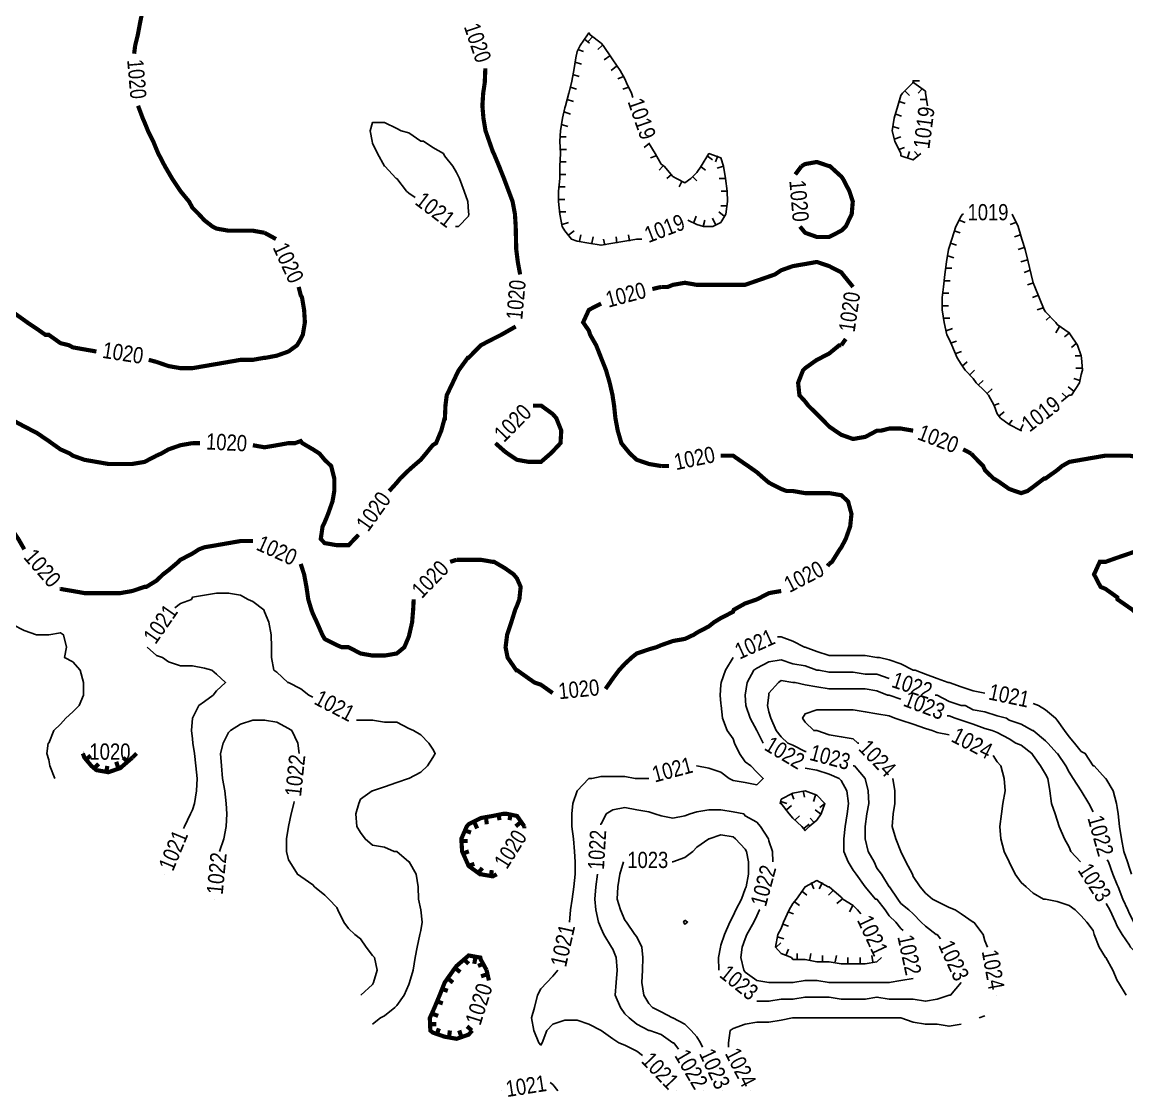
# Model space of a CAD drawing. Extents: x 628896 to 629881, y 4519192 to 4520125.
# Drawn here: x 629279.9 to 629545.2, y 4519191.6 to 4519449.6 of the extents above; entities that cross this region are included whole.
import ezdxf
from ezdxf.enums import TextEntityAlignment as Align

# ---------------------------------------------------------------- set-up
doc = ezdxf.new("R2010")
doc.units = 0

msp = doc.modelspace()

# ---------------------------------------------------------------- linework, layer by layer
at = {"layer": 'GSLAYER', "linetype": 'CONTINUOUS', "const_width": 1, "flags": 128}
for points in [[(629307.0625, 4519444), (629307.6875, 4519446.5), (629308.25, 4519449.5), (629308.875, 4519452.5), (629309.3125, 4519454.5), (629309.5625, 4519455.5), (629310.5, 4519458), (629312.125, 4519461), (629312.1875, 4519461), (629315.0625, 4519462.5), (629317.9375, 4519462), (629320.8125, 4519461.5), (629321.25, 4519461), (629323.6875, 4519460.5), (629326.625, 4519459), (629328.875, 4519458), (629329.5, 4519458), (629332.375, 4519457), (629335.3125, 4519456.5), (629338.125, 4519456.5), (629341.0625, 4519456.5)], [(629306.8125, 4519442), (629307.0625, 4519444)], [(629391.125, 4519438), (629391, 4519435), (629390.625, 4519432.5), (629390.4375, 4519429.5), (629390.6875, 4519426.5), (629391.1875, 4519423.5), (629392.0625, 4519421), (629392.9375, 4519418.5), (629393.1875, 4519418), (629394.4375, 4519415), (629395.625, 4519412), (629395.8125, 4519411.5), (629396.75, 4519409), (629397.6875, 4519406.5), (629398.25, 4519403.5), (629398.4375, 4519400.5), (629398.5, 4519397.5), (629398.5625, 4519395), (629398.75, 4519393.5), (629398.9375, 4519392), (629399.5, 4519389)], [(629391.125, 4519438.5), (629391.125, 4519438)], [(629338.125, 4519399), (629335.3125, 4519399.5), (629332.375, 4519399.5), (629329.5, 4519399.5), (629326.625, 4519400), (629325.625, 4519400.5), (629323.6875, 4519402), (629322.3125, 4519403.5), (629320.8125, 4519405), (629320, 4519406.5), (629317.9375, 4519409), (629317.9375, 4519409), (629315.9375, 4519412), (629315.0625, 4519413.5), (629314.1875, 4519415), (629312.625, 4519418), (629312.1875, 4519419), (629311.375, 4519421), (629310.125, 4519423.5), (629309.3125, 4519425.5), (629308.875, 4519426.5), (629307.75, 4519429.5)], [(629307.75, 4519429.5), (629307.75, 4519429.5)], [(629465.5625, 4519413), (629467.0625, 4519415)], [(629467.0625, 4519415), (629467.9375, 4519415.5), (629470.75, 4519416), (629473.6875, 4519415), (629473.875, 4519415), (629476.625, 4519412.5), (629477, 4519412), (629478.5625, 4519409), (629479.375, 4519406.5), (629479.125, 4519403.5), (629477.6875, 4519400.5), (629476.625, 4519399.5), (629473.6875, 4519398), (629470.75, 4519398), (629467.9375, 4519399), (629466.6875, 4519400.5)], [(629340.875, 4519397.5), (629338.125, 4519399)], [(629466.6875, 4519400.5), (629466.6875, 4519400.5)], [(629433.375, 4519386), (629434.9375, 4519386), (629436.1875, 4519386.5), (629439.0625, 4519387), (629441.9375, 4519386.5), (629444.8125, 4519386.5), (629447.6875, 4519386.5), (629450.625, 4519386.5), (629453.5, 4519386.5), (629456.375, 4519387.5), (629459.25, 4519388.5), (629460.6875, 4519389), (629462.1875, 4519390), (629465, 4519391), (629467.9375, 4519391.5), (629470.75, 4519392), (629473.6875, 4519391), (629476.625, 4519389.5), (629477, 4519389), (629479.4375, 4519386)], [(629399.5, 4519389), (629399.5, 4519389)], [(629312.1875, 4519368), (629315.0625, 4519367), (629317.9375, 4519366.5), (629320.8125, 4519366.5), (629323.6875, 4519367), (629326.625, 4519367.5), (629329.5, 4519368), (629332.375, 4519368.5), (629335.3125, 4519368.5), (629338.125, 4519369), (629338.4375, 4519369), (629341.0625, 4519369.5), (629343.875, 4519370.5), (629345.9375, 4519372), (629346.8125, 4519373.5), (629347.3125, 4519374.5), (629347.8125, 4519377.5), (629347.625, 4519380.5), (629347.125, 4519383.5), (629346.8125, 4519384), (629346.3125, 4519386)], [(629346.3125, 4519386), (629346.3125, 4519386)], [(629431.25, 4519385.5), (629433.375, 4519386)], [(629479.4375, 4519386), (629479.4375, 4519386)], [(629257.375, 4519372), (629260.25, 4519373), (629262.1875, 4519374.5), (629263.1875, 4519376.5), (629263.6875, 4519377.5), (629264.75, 4519380.5), (629266.0625, 4519382), (629268.9375, 4519383), (629271.875, 4519382.5), (629274.6875, 4519381.5), (629277.0625, 4519380.5), (629277.625, 4519380), (629280.4375, 4519378), (629281.125, 4519377.5), (629283.375, 4519376), (629285.5, 4519374.5), (629286.3125, 4519374.5), (629289.125, 4519372.5), (629291.1875, 4519372), (629292.0625, 4519371.5), (629294.875, 4519371), (629297.75, 4519370.5)], [(629433.375, 4519343), (629430.4375, 4519343.5), (629427.5, 4519344.5), (629425.875, 4519346), (629424.625, 4519347.5), (629423.8125, 4519348.5), (629422.9375, 4519351.5), (629422.375, 4519354.5), (629422.0625, 4519357.5), (629421.75, 4519359.5), (629421.6875, 4519360), (629421, 4519363), (629420.125, 4519366), (629418.9375, 4519369), (629417.75, 4519372), (629416.3125, 4519374.5), (629416, 4519375.5), (629414.625, 4519377.5), (629416, 4519380.5), (629418.9375, 4519382)], [(629418.9375, 4519382), (629418.9375, 4519382)], [(629398.4375, 4519376.5), (629395.8125, 4519375)], [(629395.8125, 4519375), (629394.9375, 4519374.5), (629392.9375, 4519373.5), (629390.0625, 4519372), (629390.0625, 4519372), (629387.125, 4519369), (629386.9375, 4519369), (629384.75, 4519366), (629384.25, 4519365), (629383.3125, 4519363), (629381.875, 4519360), (629381.5625, 4519357.5), (629381.4375, 4519354.5), (629381.375, 4519354.5), (629380.5625, 4519351.5), (629379.3125, 4519348.5), (629378.5, 4519348), (629376.875, 4519346), (629375.625, 4519344.5), (629373.875, 4519343), (629372.75, 4519342), (629370.6875, 4519340), (629369.875, 4519339), (629368.0625, 4519337)], [(629477.6875, 4519373.5), (629476.625, 4519372)], [(629297.75, 4519370.5), (629297.75, 4519370.5)], [(629476.625, 4519372), (629476.125, 4519372), (629473.6875, 4519370), (629471.75, 4519369), (629470.75, 4519368.5), (629467.9375, 4519366.5), (629467.4375, 4519366), (629466.25, 4519363), (629466.5625, 4519360), (629467.9375, 4519358.5), (629468.6875, 4519357.5), (629470.75, 4519355.5), (629471.75, 4519354.5), (629473.6875, 4519352.5), (629475.125, 4519351.5), (629476.625, 4519350.5), (629479.4375, 4519349.5), (629482.375, 4519350), (629485.1875, 4519351.5), (629486.1875, 4519351.5), (629488.125, 4519352), (629490.9375, 4519352), (629493.875, 4519351.5)], [(629310.3125, 4519368.5), (629312.1875, 4519368)], [(629404.5, 4519357.5), (629404.5625, 4519357.5), (629407.3125, 4519355.5), (629408.1875, 4519354.5), (629409.375, 4519351.5), (629409.1875, 4519348.5), (629407.3125, 4519346.5), (629406.8125, 4519346), (629404.5, 4519344), (629401.5625, 4519344), (629398.75, 4519344.5), (629396.5, 4519346)], [(629402.5625, 4519357.5), (629404.5, 4519357.5)], [(629320.8125, 4519348.5), (629317.9375, 4519348), (629315.0625, 4519347), (629313.3125, 4519346), (629312.1875, 4519345.5), (629309.3125, 4519344), (629306.375, 4519343.5), (629303.5, 4519343.5), (629300.625, 4519343.5), (629297.75, 4519344), (629294.875, 4519344.5), (629292.0625, 4519345.5), (629291.375, 4519346), (629289.125, 4519347), (629287, 4519348.5), (629286.3125, 4519349), (629283.375, 4519351), (629282.375, 4519351.5), (629280.4375, 4519352.5), (629277.625, 4519354), (629274.6875, 4519354)], [(629493.875, 4519351.5), (629493.875, 4519351.5)], [(629260.25, 4519349), (629259.875, 4519348.5), (629257.375, 4519346.5), (629256.625, 4519346), (629254.5, 4519343), (629254.5, 4519343), (629252.5625, 4519340), (629253.875, 4519337), (629254.5, 4519337), (629257.375, 4519334.5), (629257.625, 4519334.5), (629260.25, 4519331.5), (629260.75, 4519331.5), (629263.1875, 4519330.5), (629266.0625, 4519330), (629268.9375, 4519330), (629271.875, 4519330), (629274.6875, 4519329), (629275.625, 4519328.5), (629277.625, 4519327.5), (629279, 4519325.5), (629280.4375, 4519323)], [(629322.625, 4519348.5), (629320.8125, 4519348.5)], [(629359.75, 4519325.5), (629358.3125, 4519324), (629355.5, 4519324), (629352.5625, 4519324.5), (629351.625, 4519325.5), (629352.0625, 4519328.5), (629352.5625, 4519329.5), (629353.375, 4519331.5), (629354.4375, 4519334.5), (629354.875, 4519337), (629354.875, 4519340), (629354.125, 4519343), (629352.5625, 4519344.5), (629351.3125, 4519346), (629349.75, 4519347), (629347.1875, 4519348.5), (629346.8125, 4519349), (629345.4375, 4519348.5), (629343.875, 4519348.5), (629341.0625, 4519348), (629338.125, 4519347.5), (629335.3125, 4519348)], [(629395.8125, 4519346.5), (629393.5625, 4519348.5)], [(629393.5625, 4519348.5), (629393.5625, 4519348.5)], [(629335.3125, 4519348), (629335.3125, 4519348)], [(629396.5, 4519346), (629395.8125, 4519346.5)], [(629505.875, 4519347), (629507.8125, 4519346)], [(629507.8125, 4519346), (629508.25, 4519345.5), (629510.6875, 4519343), (629511.125, 4519342), (629513.1875, 4519340), (629514.0625, 4519339.5), (629516.9375, 4519337.5), (629518.3125, 4519337), (629519.8125, 4519336.5), (629521.3125, 4519337), (629522.6875, 4519338), (629525.3125, 4519340), (629525.625, 4519340), (629528.4375, 4519342), (629529.625, 4519343), (629531.375, 4519344), (629534.25, 4519344.5), (629537.125, 4519345), (629540.0625, 4519345.5), (629542.875, 4519345.5), (629545.8125, 4519345.5), (629548.625, 4519345), (629551.5625, 4519344.5)], [(629473.6875, 4519319.5), (629474.375, 4519320), (629476.25, 4519323), (629476.625, 4519323.5), (629477.6875, 4519325.5), (629478.75, 4519328.5), (629479.0625, 4519331.5), (629478.25, 4519334.5), (629476.625, 4519336), (629473.6875, 4519336.5), (629470.75, 4519336.5), (629467.9375, 4519336.5), (629465, 4519337), (629463.5, 4519337), (629462.1875, 4519337.5), (629459.25, 4519339), (629458.0625, 4519340), (629456.375, 4519341.5), (629454.25, 4519343), (629453.5, 4519343.5), (629450.625, 4519345.5), (629447.6875, 4519345.5)], [(629447.6875, 4519345.5), (629447.6875, 4519345.5)], [(629435.25, 4519343), (629433.375, 4519343)], [(629368.0625, 4519337), (629368.0625, 4519337)], [(629561.25, 4519334.5), (629560.3125, 4519331.5), (629560.25, 4519331), (629558.375, 4519328.5), (629557.3125, 4519327.5), (629554.6875, 4519325.5), (629554.5, 4519325.5), (629551.5625, 4519324), (629548.625, 4519323), (629545.8125, 4519322), (629542.875, 4519321), (629540.0625, 4519320), (629538.6875, 4519320), (629537.3125, 4519317), (629538.875, 4519314), (629540.0625, 4519313.5), (629542.875, 4519311.5), (629542.9375, 4519311), (629545.8125, 4519309), (629546.5625, 4519308.5), (629548.625, 4519306.5), (629550.125, 4519305.5)], [(629289.125, 4519313.5), (629292.0625, 4519313), (629294.875, 4519312.5), (629297.75, 4519312.5), (629300.625, 4519312.5), (629303.5, 4519312.5), (629306.375, 4519313), (629309.3125, 4519314), (629309.75, 4519314), (629312.1875, 4519315.5), (629313.75, 4519317), (629315.0625, 4519318), (629317.4375, 4519320), (629317.9375, 4519320.5), (629320.8125, 4519322), (629322.375, 4519323), (629323.6875, 4519323.5), (629326.625, 4519324), (629329.5, 4519324.5), (629332.375, 4519325), (629335.3125, 4519325)], [(629335.3125, 4519325), (629335.3125, 4519325)], [(629360.6875, 4519326.5), (629359.75, 4519325.5)], [(629280.4375, 4519323), (629280.4375, 4519323)], [(629346.8125, 4519319.5), (629346.8125, 4519319.5)], [(629346.8125, 4519319.5), (629347.625, 4519317), (629348.1875, 4519314), (629348.625, 4519311), (629349.375, 4519308.5), (629349.75, 4519307.5), (629350.6875, 4519305.5), (629352, 4519302.5), (629352.5625, 4519301.5), (629355.5, 4519300), (629356.6875, 4519299.5), (629358.3125, 4519299.5), (629361.1875, 4519298), (629364.0625, 4519297.5), (629366.9375, 4519297.5), (629369.875, 4519298), (629371.6875, 4519299.5), (629372.75, 4519302), (629372.875, 4519302.5), (629373.5625, 4519305.5), (629373.8125, 4519308.5), (629373.9375, 4519311)], [(629382.6875, 4519320), (629384.25, 4519320.5)], [(629384.25, 4519320.5), (629387.125, 4519320.5), (629390.0625, 4519320.5), (629392.9375, 4519320), (629393.25, 4519320), (629395.8125, 4519318.5), (629397.9375, 4519317), (629398.75, 4519316), (629399.625, 4519314), (629399.3125, 4519311), (629398.75, 4519309.5), (629398.3125, 4519308.5), (629397.375, 4519305.5), (629396.375, 4519302.5), (629396, 4519299.5), (629396.5, 4519297), (629398.5625, 4519294), (629398.75, 4519294), (629401.5625, 4519292), (629403, 4519291), (629404.5, 4519290.5), (629407.3125, 4519288.5)], [(629473.3125, 4519319), (629473.6875, 4519319.5)], [(629288.9375, 4519313.5), (629289.125, 4519313.5)], [(629421.0625, 4519291), (629421.75, 4519292), (629423.25, 4519294), (629424.625, 4519295.5), (629426.25, 4519297), (629427.5, 4519298), (629430.4375, 4519299), (629432.1875, 4519299.5), (629433.375, 4519300), (629436.1875, 4519301), (629439.0625, 4519301.5), (629441.1875, 4519302.5), (629441.9375, 4519303), (629444.8125, 4519304.5), (629446.0625, 4519305.5), (629447.6875, 4519306.5), (629450.625, 4519308), (629450.8125, 4519308.5), (629453.5, 4519310), (629456.375, 4519311), (629459.25, 4519312.5), (629462.1875, 4519313)], [(629462.1875, 4519313), (629462.1875, 4519313)], [(629373.9375, 4519311), (629373.9375, 4519311)], [(629420, 4519289.5), (629421.0625, 4519291)], [(629407.3125, 4519288.5), (629407.3125, 4519288.5)], [(629294.625, 4519274), (629294.5, 4519274)], [(629294.5, 4519274), (629294.875, 4519273), (629296.5625, 4519271), (629297.75, 4519270), (629300.625, 4519269.5), (629303.5, 4519270.5), (629304.0625, 4519271)], [(629295.1875, 4519272.5), (629296.375, 4519273.5)], [(629303, 4519270.5), (629302.5, 4519272)], [(629304.0625, 4519271), (629306.375, 4519273)], [(629305.25, 4519272), (629304.1875, 4519273)], [(629306.375, 4519273), (629307.375, 4519274)], [(629307.375, 4519274), (629307.375, 4519274)], [(629297.25, 4519270.5), (629298.3125, 4519271.5)], [(629300.125, 4519269.5), (629300.375, 4519271)], [(629400.5, 4519256.5), (629398.75, 4519259), (629396.3125, 4519259.5), (629395.8125, 4519259.5), (629395.375, 4519259.5), (629392.9375, 4519259), (629390.0625, 4519258.5), (629387.125, 4519257), (629386.6875, 4519256.5), (629385.375, 4519253.5), (629385.5625, 4519250.5), (629386.6875, 4519248), (629387.125, 4519247), (629389.875, 4519245), (629390.0625, 4519245), (629392.9375, 4519244.5), (629393.875, 4519245)], [(629391.3125, 4519258.5), (629391.5, 4519257)], [(629394.25, 4519259.5), (629394.5625, 4519258)], [(629397.25, 4519259.5), (629396.9375, 4519258)], [(629388.5, 4519257.5), (629389.1875, 4519256)], [(629399.625, 4519257.5), (629398.4375, 4519256.5)], [(629400.5, 4519256), (629400.5, 4519256.5)], [(629385.375, 4519253), (629386.9375, 4519253)], [(629386.3125, 4519255.5), (629387.6875, 4519255)], [(629385.8125, 4519250), (629387.1875, 4519250.5)], [(629387.125, 4519247), (629388.5, 4519247.5)], [(629389.5625, 4519245.5), (629390.4375, 4519246.5)], [(629392.5, 4519244.5), (629392.6875, 4519246)], [(629393.875, 4519245), (629393.875, 4519245)], [(629391.4375, 4519222), (629390.0625, 4519224.5), (629389.9375, 4519225), (629387.125, 4519225.5), (629386.5625, 4519225), (629384.25, 4519223), (629383.5, 4519222), (629381.375, 4519219), (629381.375, 4519219), (629380.1875, 4519216), (629378.9375, 4519213), (629378.5, 4519212), (629377.8125, 4519210.5), (629377.9375, 4519207.5), (629378.5, 4519207), (629381.375, 4519206), (629384.25, 4519205.5), (629387.125, 4519206.5), (629388, 4519207.5)], [(629386.0625, 4519224.5), (629387.125, 4519223.5)], [(629388.75, 4519225), (629388.5, 4519223.5)], [(629383.875, 4519222.5), (629385.125, 4519221.5)], [(629390.6875, 4519223.5), (629389.375, 4519223)], [(629392, 4519219.5), (629391.4375, 4519222)], [(629382.125, 4519220), (629383.375, 4519219)], [(629391.625, 4519221), (629390.125, 4519220.5)], [(629380.6875, 4519217.5), (629382.125, 4519217)], [(629379.5, 4519214.5), (629380.9375, 4519214)], [(629378.4375, 4519211.5), (629379.8125, 4519211)], [(629377.875, 4519209), (629379.375, 4519209)], [(629379.4375, 4519206.5), (629380, 4519208)], [(629387.875, 4519207.5), (629386.75, 4519208.5)], [(629382.4375, 4519206), (629382.625, 4519207.5)], [(629385.375, 4519206), (629384.875, 4519207.5)], [(629388, 4519207.5), (629388, 4519207.5)]]:
    msp.add_lwpolyline(points, dxfattribs=at)
at = {"layer": 'GSLAYER', "linetype": 'CONTINUOUS', "flags": 128}
for points in [[(629426.25, 4519432.5), (629425.0625, 4519435), (629424.625, 4519436), (629423.5, 4519438), (629421.75, 4519440.5), (629421.4375, 4519441), (629419.4375, 4519444), (629418.9375, 4519444.5), (629416.3125, 4519446.5), (629416, 4519447), (629415.6875, 4519446.5), (629413.875, 4519444), (629413.1875, 4519442.5), (629412.875, 4519441), (629412.375, 4519438), (629411.8125, 4519435), (629411.1875, 4519432.5), (629410.375, 4519429.5), (629410.25, 4519429), (629409.6875, 4519426.5), (629409.1875, 4519423.5), (629409.0625, 4519421), (629409.1875, 4519418), (629409.0625, 4519415), (629409, 4519412), (629408.75, 4519409), (629408.6875, 4519406.5), (629409, 4519403.5), (629409.625, 4519400.5), (629410.25, 4519399.5), (629411.8125, 4519397.5), (629413.1875, 4519397), (629416, 4519396.5), (629418.9375, 4519396), (629421.75, 4519396.5), (629424.625, 4519397), (629427.5, 4519397.5), (629428.75, 4519397.5)], [(629414.9375, 4519445.5), (629416.1875, 4519444.5)], [(629416.8125, 4519446), (629415.875, 4519445)], [(629413.375, 4519443), (629414.75, 4519442.5)], [(629419.1875, 4519444), (629418.125, 4519443)], [(629412.6875, 4519440), (629414.25, 4519439.5)], [(629421, 4519441.5), (629419.6875, 4519440.5)], [(629412.1875, 4519437), (629413.6875, 4519436.5)], [(629422.625, 4519439), (629421.375, 4519438)], [(629411.625, 4519434), (629413.0625, 4519433.5)], [(629424.3125, 4519436.5), (629422.9375, 4519436)], [(629425.5625, 4519434), (629424.1875, 4519433.5)], [(629496.875, 4519432.5), (629496.8125, 4519433), (629494, 4519435), (629493.875, 4519435.5), (629493.8125, 4519435), (629491.3125, 4519432.5), (629490.9375, 4519432), (629490.1875, 4519429.5), (629489.3125, 4519426.5), (629488.8125, 4519423.5), (629489.5, 4519421), (629490.875, 4519418), (629490.9375, 4519417.5), (629493.875, 4519416.5), (629495.75, 4519418)], [(629493.875, 4519435.5), (629495.375, 4519435.5)], [(629426.5625, 4519431.5), (629426.25, 4519432.5)], [(629491.9375, 4519433), (629493, 4519432)], [(629495.9375, 4519433.5), (629495.0625, 4519432.5)], [(629497.3125, 4519429.5), (629496.875, 4519432.5)], [(629410.8125, 4519431), (629412.3125, 4519430.5)], [(629490.5, 4519430.5), (629491.9375, 4519430)], [(629497.125, 4519431), (629495.5625, 4519431)], [(629410.0625, 4519428), (629411.625, 4519427.5)], [(629489.6875, 4519427.5), (629491.0625, 4519427)], [(629372.75, 4519408.5), (629372.1875, 4519409), (629369.875, 4519412), (629369.75, 4519412), (629367, 4519415), (629366.9375, 4519415), (629365.25, 4519418), (629364.0625, 4519420.5), (629364, 4519421), (629363.5, 4519423.5), (629364.0625, 4519425.5), (629366.9375, 4519425.5), (629369.875, 4519424), (629370.9375, 4519423.5), (629372.75, 4519423), (629375.625, 4519421), (629376.3125, 4519421), (629378.5, 4519419.5), (629381.125, 4519418), (629381.375, 4519417.5), (629383.3125, 4519415), (629384.25, 4519413.5), (629384.9375, 4519412), (629386.0625, 4519409), (629386.9375, 4519406.5), (629387.125, 4519404), (629387.1875, 4519403.5), (629387.125, 4519403), (629384.6875, 4519400.5), (629384.25, 4519400.5), (629384, 4519400.5)], [(629409.4375, 4519425), (629410.9375, 4519424.5)], [(629489, 4519424.5), (629490.5, 4519424)], [(629409.0625, 4519422), (629410.5625, 4519422)], [(629489.3125, 4519421.5), (629490.875, 4519422)], [(629409.1875, 4519419), (629410.625, 4519419)], [(629430.5625, 4519420.5), (629429.25, 4519419.5)], [(629441.9375, 4519401), (629443.5, 4519400.5), (629444.8125, 4519400.5), (629445.75, 4519400.5), (629447.6875, 4519401.5), (629448.875, 4519403.5), (629449.3125, 4519406.5), (629449.25, 4519409), (629448.8125, 4519412), (629448.3125, 4519415), (629447.6875, 4519417), (629444.8125, 4519418), (629442.9375, 4519415), (629441.9375, 4519413.5), (629440.5, 4519412), (629439.0625, 4519411), (629437.0625, 4519412), (629436.1875, 4519412.5), (629434.0625, 4519415), (629433.375, 4519415.5), (629431.9375, 4519418), (629430.4375, 4519420.5)], [(629430.4375, 4519420.5), (629430.4375, 4519420.5)], [(629490.4375, 4519419), (629491.8125, 4519419.5)], [(629492.5, 4519417), (629493, 4519418.5)], [(629495.125, 4519417.5), (629494.1875, 4519418.5)], [(629495.75, 4519418), (629495.75, 4519418)], [(629409.0625, 4519416), (629410.5625, 4519416)], [(629432.125, 4519417.5), (629430.8125, 4519417)], [(629444.375, 4519417.5), (629445.6875, 4519416.5)], [(629446.9375, 4519417.5), (629446.4375, 4519416)], [(629409, 4519413), (629410.5, 4519413)], [(629433.75, 4519415), (629432.875, 4519414)], [(629435.8125, 4519413), (629434.75, 4519412)], [(629442.75, 4519415), (629444, 4519414)], [(629448.3125, 4519415), (629446.8125, 4519414.5)], [(629408.8125, 4519410), (629410.3125, 4519410)], [(629438.375, 4519411.5), (629437.6875, 4519410)], [(629440.875, 4519412.5), (629441.9375, 4519411.5)], [(629448.8125, 4519412), (629447.3125, 4519412)], [(629374.3125, 4519407.5), (629372.75, 4519408.5)], [(629449.25, 4519409), (629447.75, 4519409)], [(629408.6875, 4519407), (629410.25, 4519407)], [(629449.1875, 4519405.5), (629447.6875, 4519405.5)], [(629409, 4519404), (629410.5, 4519404)], [(629441.1875, 4519401.5), (629441.75, 4519403)], [(629446.375, 4519401), (629445.6875, 4519402.5)], [(629448.5, 4519403), (629447.25, 4519404)], [(629505.6875, 4519403.5), (629505.375, 4519403), (629504.125, 4519400.5), (629503.125, 4519397.5), (629502.5, 4519395.5), (629502.375, 4519395), (629501.875, 4519392), (629501.5, 4519389), (629501.125, 4519386), (629500.8125, 4519383.5), (629500.875, 4519380.5), (629501.3125, 4519377.5), (629502, 4519374.5), (629502.5, 4519373.5), (629503.125, 4519372), (629504.4375, 4519369), (629505.375, 4519367.5), (629506.375, 4519366), (629508.25, 4519364), (629509, 4519363), (629511.125, 4519361), (629512, 4519360), (629513.3125, 4519357.5), (629514.0625, 4519355.5), (629514.875, 4519354.5), (629516.9375, 4519353), (629519.75, 4519351.5), (629519.8125, 4519351.5), (629519.9375, 4519351.5)], [(629506, 4519403.5), (629505.6875, 4519403.5)], [(629531.375, 4519360), (629531.875, 4519360), (629533.8125, 4519363), (629534.25, 4519365), (629534.5, 4519366), (629534.3125, 4519369), (629534.25, 4519369.5), (629533.3125, 4519372), (629531.625, 4519374.5), (629531.375, 4519375), (629528.4375, 4519377), (629528.125, 4519377.5), (629525.625, 4519380), (629525.3125, 4519380.5), (629524.125, 4519383.5), (629523.0625, 4519386), (629522.6875, 4519387), (629522.1875, 4519389), (629521.5, 4519392), (629520.75, 4519395), (629519.9375, 4519397.5), (629519.8125, 4519398), (629519.0625, 4519400.5), (629517.6875, 4519403.5)], [(629517.6875, 4519403.5), (629517.6875, 4519403.5)], [(629384, 4519400.5), (629384, 4519400.5)], [(629409.5625, 4519401), (629411.125, 4519401.5)], [(629411.1875, 4519398.5), (629412.5, 4519399.5)], [(629439.75, 4519402), (629441.9375, 4519401)], [(629443.4375, 4519400.5), (629443.8125, 4519402)], [(629503.75, 4519399.5), (629505.1875, 4519399)], [(629504.9375, 4519402), (629506.375, 4519401.5)], [(629518.5625, 4519401.5), (629517.1875, 4519401)], [(629413.75, 4519397), (629414.0625, 4519398.5)], [(629416.75, 4519396.5), (629417, 4519398)], [(629419.8125, 4519396), (629419.5, 4519397.5)], [(629422.75, 4519396.5), (629422.5625, 4519398)], [(629425.75, 4519397), (629425.5, 4519398.5)], [(629428.75, 4519397.5), (629428.75, 4519397.5)], [(629519.625, 4519398.5), (629518.1875, 4519398)], [(629502.875, 4519396.5), (629504.25, 4519396)], [(629520.5, 4519395.5), (629519.0625, 4519395)], [(629502.1875, 4519393.5), (629503.625, 4519393)], [(629521.3125, 4519392.5), (629519.75, 4519392)], [(629501.625, 4519390.5), (629503.125, 4519390.5)], [(629522, 4519390), (629520.5, 4519389.5)], [(629501.3125, 4519387.5), (629502.75, 4519387.5)], [(629522.75, 4519387), (629521.3125, 4519386.5)], [(629500.9375, 4519384.5), (629502.4375, 4519384.5)], [(629523.9375, 4519384), (629522.5625, 4519383.5)], [(629500.875, 4519381.5), (629502.375, 4519381.5)], [(629525.125, 4519381), (629523.625, 4519380.5)], [(629501.1875, 4519378.5), (629502.6875, 4519378.5)], [(629526.875, 4519379), (629525.8125, 4519378)], [(629501.8125, 4519375.5), (629503.3125, 4519376)], [(629529, 4519376.5), (629528.125, 4519375)], [(629502.875, 4519372.5), (629504.3125, 4519373)], [(629531.4375, 4519375), (629530.1875, 4519374)], [(629504.125, 4519370), (629505.5, 4519370.5)], [(629533.125, 4519372.5), (629531.875, 4519371.5)], [(629505.625, 4519367), (629506.875, 4519368)], [(629534.25, 4519369.5), (629532.75, 4519369.5)], [(629507.5625, 4519365), (629508.625, 4519366)], [(629534.5, 4519366.5), (629532.9375, 4519366.5)], [(629509.5625, 4519362.5), (629510.6875, 4519363.5)], [(629533.875, 4519363.5), (629532.4375, 4519364)], [(629511.75, 4519360.5), (629512.8125, 4519361.5)], [(629529.5, 4519358.5), (629531.375, 4519360)], [(629530.6875, 4519359.5), (629529.6875, 4519360.5)], [(629532.4375, 4519361), (629531.0625, 4519362)], [(629513.1875, 4519357.5), (629514.5625, 4519358)], [(629514.4375, 4519355), (629515.75, 4519356)], [(629516.8125, 4519353), (629517.6875, 4519354)], [(629519.5625, 4519351.5), (629520.25, 4519353)], [(629519.9375, 4519351.5), (629519.9375, 4519351.5)], [(629317.9375, 4519310), (629320.5625, 4519311), (629320.8125, 4519311.5), (629323.6875, 4519312), (629326.625, 4519312.5), (629329.5, 4519312.5), (629332.375, 4519312), (629334.1875, 4519311), (629335.3125, 4519310.5), (629337.9375, 4519308.5), (629338.125, 4519308), (629339.1875, 4519305.5), (629339.75, 4519302.5), (629339.8125, 4519299.5), (629339.8125, 4519297), (629340.375, 4519294), (629341.0625, 4519293.5), (629343.6875, 4519291), (629343.875, 4519291), (629346.8125, 4519289.5), (629348.75, 4519288), (629349.75, 4519287.5)], [(629316.5625, 4519309), (629317.9375, 4519310)], [(629277.625, 4519305), (629280.4375, 4519303.5), (629283.375, 4519302.5), (629283.6875, 4519302.5), (629286.3125, 4519302.5), (629289.125, 4519303), (629289.8125, 4519302.5), (629290.5625, 4519299.5), (629290.125, 4519297), (629292.0625, 4519296), (629293.875, 4519294), (629294.625, 4519291), (629294.6875, 4519288), (629293.625, 4519285.5), (629292.0625, 4519284), (629290.375, 4519282.5), (629289.125, 4519281), (629287.5625, 4519279.5), (629286.3125, 4519276.5), (629286.1875, 4519276.5), (629285.875, 4519274), (629286.3125, 4519272.5), (629286.5625, 4519271), (629287.75, 4519268)], [(629461.3125, 4519302), (629462.1875, 4519302)], [(629462.1875, 4519302), (629465, 4519301), (629467.75, 4519299.5), (629467.9375, 4519299.5), (629470.75, 4519298.5), (629473.6875, 4519297.5), (629476.625, 4519297.5), (629479.4375, 4519297.5), (629482.375, 4519297.5), (629485.1875, 4519297), (629485.8125, 4519297), (629488.125, 4519296.5), (629490.9375, 4519295.5), (629493.875, 4519294), (629494.375, 4519294), (629496.8125, 4519293), (629499.625, 4519292), (629502.25, 4519291), (629502.5, 4519291), (629505.375, 4519290), (629508.25, 4519289), (629511.125, 4519288.5)], [(629318.875, 4519256.5), (629320.375, 4519259.5), (629320.8125, 4519260.5), (629321.3125, 4519262), (629321.75, 4519265), (629321.9375, 4519268), (629321.625, 4519271), (629321.3125, 4519274), (629320.875, 4519276.5), (629320.8125, 4519277.5), (629320.5625, 4519279.5), (629320.8125, 4519282.5), (629322.3125, 4519285.5), (629323.6875, 4519286.5), (629325.8125, 4519288), (629326.625, 4519289), (629328.75, 4519291), (629326.625, 4519293), (629325.4375, 4519294), (629323.6875, 4519294.5), (629320.8125, 4519295), (629317.9375, 4519295), (629315.0625, 4519296), (629313.625, 4519297), (629312.1875, 4519297.5), (629309.9375, 4519299.5)], [(629309.9375, 4519299.5), (629309.9375, 4519299.5)], [(629441.9375, 4519271), (629444.8125, 4519270.5), (629447.6875, 4519269.5), (629449.6875, 4519268), (629450.625, 4519267.5), (629453.5, 4519267), (629456.375, 4519266.5), (629457.875, 4519268), (629456.375, 4519269.5), (629454.875, 4519271), (629453.5, 4519272), (629452.1875, 4519274), (629450.9375, 4519276.5), (629450.625, 4519277.5), (629449.25, 4519279.5), (629448.125, 4519282.5), (629447.75, 4519285.5), (629447.6875, 4519286), (629447.5, 4519288), (629447.6875, 4519290.5), (629447.75, 4519291), (629448.8125, 4519294), (629450.625, 4519297)], [(629450.625, 4519297), (629450.625, 4519297)], [(629456.375, 4519279.5), (629456.3125, 4519279.5), (629454.75, 4519282.5), (629453.6875, 4519285.5), (629453.5, 4519288), (629454, 4519291), (629455.625, 4519294), (629456.375, 4519294.5), (629459.25, 4519296), (629462.1875, 4519296.5), (629465, 4519295.5), (629467.9375, 4519295), (629470.75, 4519294), (629471.25, 4519294), (629473.6875, 4519293.5), (629476.625, 4519293.5), (629479.4375, 4519293.5), (629482.375, 4519293), (629485.1875, 4519293), (629488.125, 4519292)], [(629467.9375, 4519274.5), (629465, 4519276), (629463.8125, 4519276.5), (629462.1875, 4519278), (629461, 4519279.5), (629459.6875, 4519282.5), (629459.25, 4519284), (629458.9375, 4519285.5), (629459.25, 4519288), (629459.25, 4519288.5), (629461.5625, 4519291), (629462.1875, 4519291.5), (629465, 4519291), (629465.5625, 4519291), (629467.9375, 4519290.5), (629470.75, 4519290), (629473.6875, 4519289.5), (629476.625, 4519289.5), (629479.4375, 4519289.5), (629482.375, 4519289.5), (629485.1875, 4519289), (629487.75, 4519288), (629488.125, 4519288), (629490.9375, 4519287)], [(629488.125, 4519292), (629488.125, 4519292)], [(629499.125, 4519288), (629499.625, 4519288)], [(629499.625, 4519288), (629502.5, 4519286.5), (629505.375, 4519285.5), (629506.375, 4519285.5), (629508.25, 4519284.5), (629511.125, 4519284), (629514.0625, 4519283), (629516.25, 4519282.5), (629516.9375, 4519282), (629519.8125, 4519281), (629522.5, 4519279.5), (629522.6875, 4519279.5), (629525.625, 4519277), (629526.1875, 4519276.5), (629528.4375, 4519274), (629528.5, 4519274), (629530.5625, 4519271), (629531.375, 4519269.5), (629532.3125, 4519268), (629534.1875, 4519265), (629534.25, 4519265), (629536.0625, 4519262), (629537.125, 4519260)], [(629511.125, 4519288.5), (629511.125, 4519288.5)], [(629349.75, 4519287.5), (629349.75, 4519287.5)], [(629490.9375, 4519287), (629490.9375, 4519287)], [(629522.6875, 4519286), (629522.6875, 4519286)], [(629522.6875, 4519286), (629523.9375, 4519285.5), (629525.625, 4519284.5), (629528.0625, 4519282.5), (629528.4375, 4519282), (629530.25, 4519279.5), (629531.375, 4519278), (629532.625, 4519276.5), (629534.25, 4519274.5), (629535.1875, 4519274), (629537.125, 4519271), (629537.3125, 4519271), (629540.0625, 4519268), (629540.125, 4519268), (629541.875, 4519265), (629542.6875, 4519262), (629542.875, 4519261), (629543.0625, 4519259.5), (629543.4375, 4519256.5), (629543.875, 4519253.5), (629544.5, 4519250.5), (629545.3125, 4519248), (629545.8125, 4519246.5), (629546.3125, 4519245)], [(629480.625, 4519276.5), (629479.4375, 4519277.5), (629476.625, 4519278), (629473.6875, 4519278.5), (629470.75, 4519279.5), (629470, 4519279.5), (629467.9375, 4519281.5), (629467.3125, 4519282.5), (629467.9375, 4519283.5), (629470.75, 4519284.5), (629473.6875, 4519284.5), (629476.625, 4519284.5), (629479.4375, 4519284.5), (629482.375, 4519284), (629485.1875, 4519283.5), (629488.125, 4519283), (629489.5, 4519282.5), (629490.9375, 4519282), (629493.875, 4519281), (629496.8125, 4519280), (629498.4375, 4519279.5), (629499.625, 4519279), (629502.5, 4519278.5)], [(629502.0625, 4519283), (629502.5, 4519283)], [(629502.5, 4519283), (629503.9375, 4519282.5), (629505.375, 4519282), (629508.25, 4519281), (629511.125, 4519280), (629512.8125, 4519279.5), (629514.0625, 4519279), (629516.9375, 4519277.5), (629518.5625, 4519276.5), (629519.8125, 4519276), (629522.375, 4519274), (629522.6875, 4519273.5), (629524.4375, 4519271), (629525.625, 4519269), (629526.1875, 4519268), (629526.6875, 4519265), (629527.0625, 4519262), (629527.9375, 4519259.5), (629528.4375, 4519258), (629528.9375, 4519256.5), (629530.1875, 4519253.5), (629531.375, 4519251.5), (629531.75, 4519250.5), (629534.0625, 4519248)], [(629328.375, 4519253.5), (629328.9375, 4519256.5), (629329.0625, 4519259.5), (629328.9375, 4519262), (629328.5625, 4519265), (629328.0625, 4519268), (629327.75, 4519271), (629327.5625, 4519274), (629328.1875, 4519276.5), (629329.5, 4519279), (629329.9375, 4519279.5), (629332.375, 4519281), (629335.3125, 4519282), (629338.125, 4519282), (629341.0625, 4519281.5), (629343.875, 4519280), (629344.6875, 4519279.5), (629346.125, 4519276.5), (629346.4375, 4519274)], [(629361.1875, 4519282), (629364.0625, 4519282), (629366.9375, 4519281.5), (629369.875, 4519281.5), (629372.75, 4519280), (629373.875, 4519279.5), (629375.625, 4519278.5), (629377.5625, 4519276.5), (629378.5, 4519275), (629379.125, 4519274), (629378.5, 4519273), (629377.25, 4519271), (629375.625, 4519269.5), (629372.75, 4519268), (629372.6875, 4519268), (629369.875, 4519267), (629366.9375, 4519266), (629364.0625, 4519265), (629364, 4519265), (629361.1875, 4519263), (629360.75, 4519262), (629360.0625, 4519259.5), (629360.3125, 4519256.5), (629361.1875, 4519255), (629362.25, 4519253.5), (629364.0625, 4519252), (629366.9375, 4519251.5), (629369.25, 4519250.5), (629369.875, 4519250.5), (629372.75, 4519248), (629372.875, 4519248), (629374.5, 4519245), (629375, 4519242), (629375.125, 4519239), (629375.625, 4519236.5), (629375.6875, 4519236.5), (629376, 4519233.5), (629375.625, 4519231.5), (629375.4375, 4519230.5), (629374.75, 4519227.5), (629374.3125, 4519225), (629373.8125, 4519222), (629372.9375, 4519219), (629372.75, 4519218.5), (629371.625, 4519216), (629369.875, 4519213.5), (629369.4375, 4519213), (629366.9375, 4519211), (629366, 4519210.5), (629364.0625, 4519209)], [(629360.1875, 4519282), (629361.1875, 4519282)], [(629457.875, 4519276.5), (629456.375, 4519279.5)], [(629502.5, 4519278.5), (629502.5, 4519278.5)], [(629480.8125, 4519276.5), (629480.625, 4519276.5)], [(629346.4375, 4519274), (629346.4375, 4519274)], [(629468.1875, 4519274.5), (629467.9375, 4519274.5)], [(629513.125, 4519273.5), (629514.0625, 4519272)], [(629441.875, 4519271), (629441.9375, 4519271)], [(629490.9375, 4519232), (629489.6875, 4519233.5), (629488.125, 4519235), (629487.125, 4519236.5), (629485.1875, 4519239), (629484.8125, 4519239), (629482.375, 4519242), (629482.375, 4519242), (629480.1875, 4519245), (629479.4375, 4519246), (629478.25, 4519248), (629477.1875, 4519250.5), (629477.1875, 4519253.5), (629477.5625, 4519256.5), (629478.0625, 4519259.5), (629478.375, 4519262), (629477.9375, 4519265), (629476.625, 4519267.5), (629476.125, 4519268), (629473.6875, 4519269), (629470.75, 4519270), (629467.9375, 4519270.5)], [(629467.9375, 4519270.5), (629467.9375, 4519270.5)], [(629499.625, 4519230.5), (629499.4375, 4519230.5), (629496.8125, 4519232.5), (629495.8125, 4519233.5), (629493.875, 4519235.5), (629492.8125, 4519236.5), (629490.9375, 4519238), (629490.1875, 4519239), (629488.1875, 4519242), (629488.125, 4519242), (629486.25, 4519245), (629485.1875, 4519246.5), (629484.5, 4519248), (629483.0625, 4519250.5), (629482.375, 4519253.5), (629482.375, 4519256.5), (629482.75, 4519259.5), (629483.25, 4519262), (629483.0625, 4519265), (629482.375, 4519268), (629482.375, 4519268), (629479.75, 4519271), (629479.4375, 4519271)], [(629479.4375, 4519271), (629479.4375, 4519271)], [(629514.0625, 4519272), (629514.9375, 4519271), (629515.75, 4519268), (629515.9375, 4519265), (629515.4375, 4519262), (629515.0625, 4519259.5), (629514.6875, 4519256.5), (629514.9375, 4519253.5), (629515.75, 4519250.5), (629516.9375, 4519248), (629516.9375, 4519248), (629518.375, 4519245), (629519.8125, 4519243), (629521, 4519242), (629522.6875, 4519240.5), (629525.1875, 4519239), (629525.625, 4519239), (629528.4375, 4519238.5), (629531.375, 4519237.5), (629532.75, 4519236.5), (629534.25, 4519235), (629535.5625, 4519233.5), (629537.125, 4519231.5), (629537.375, 4519230.5), (629538.5625, 4519227.5), (629540.0625, 4519225), (629540.125, 4519225), (629541.8125, 4519222), (629542.875, 4519219.5), (629543.1875, 4519219), (629545, 4519216)], [(629411.3125, 4519233.5), (629411.625, 4519236.5), (629412, 4519239), (629412.375, 4519242), (629412.75, 4519245), (629412.75, 4519248), (629412.5625, 4519250.5), (629412.3125, 4519253.5), (629411.9375, 4519256.5), (629411.9375, 4519259.5), (629412.1875, 4519262), (629413.1875, 4519265), (629416, 4519268), (629416.6875, 4519268), (629418.9375, 4519268.5), (629421.75, 4519268.5), (629424.625, 4519268.5), (629427.125, 4519268), (629427.5, 4519268), (629430.4375, 4519268)], [(629430.4375, 4519268), (629430.4375, 4519268)], [(629511.125, 4519229), (629510.6875, 4519230.5), (629508.4375, 4519233.5), (629508.25, 4519233.5), (629505.375, 4519235.5), (629503.9375, 4519236.5), (629502.5, 4519237), (629499.625, 4519238.5), (629498.5, 4519239), (629496.8125, 4519240.5), (629495.5625, 4519242), (629493.875, 4519244.5), (629493.6875, 4519245), (629492.125, 4519248), (629490.9375, 4519250.5), (629490.875, 4519250.5), (629489.6875, 4519253.5), (629488.8125, 4519256.5), (629489.0625, 4519259.5), (629489.5, 4519262), (629489.5, 4519265), (629489, 4519268)], [(629489, 4519268), (629489, 4519268)], [(629470.75, 4519258), (629471.75, 4519259.5), (629472.6875, 4519262), (629470.75, 4519264), (629467.9375, 4519265), (629465, 4519264.5), (629462.1875, 4519263), (629461.9375, 4519262), (629462.1875, 4519262), (629464.125, 4519259.5), (629465, 4519258.5), (629467.125, 4519256.5), (629467.9375, 4519255.5), (629468.875, 4519256.5)], [(629464.625, 4519264.5), (629465.25, 4519263)], [(629467.5, 4519265), (629467.75, 4519263.5)], [(629345.125, 4519262), (629344.5, 4519259.5), (629343.875, 4519256.5), (629343.375, 4519253.5), (629343.375, 4519250.5), (629343.875, 4519248.5), (629344.1875, 4519248), (629346, 4519245), (629346.8125, 4519244.5), (629349.75, 4519242.5), (629350.125, 4519242), (629352.5625, 4519240), (629353.5625, 4519239), (629355.5, 4519237), (629355.75, 4519236.5), (629357.125, 4519233.5), (629358.3125, 4519232), (629359.8125, 4519230.5), (629361.1875, 4519229.5), (629362.5, 4519227.5), (629364.0625, 4519225.5), (629364.5625, 4519225), (629365.1875, 4519222), (629364.3125, 4519219), (629364.0625, 4519218.5), (629361.25, 4519216)], [(629345.25, 4519262.5), (629345.125, 4519262)], [(629462.0625, 4519262.5), (629463.5625, 4519262)], [(629463.4375, 4519260.5), (629464.625, 4519261.5)], [(629470.4375, 4519264), (629469.9375, 4519262.5)], [(629472.625, 4519262), (629471.5, 4519261)], [(629418.9375, 4519257), (629420.1875, 4519259.5), (629421.75, 4519260.5), (629424.625, 4519261), (629427.5, 4519260.5), (629430.4375, 4519260), (629431.875, 4519259.5), (629433.375, 4519259), (629436.1875, 4519258.5), (629439.0625, 4519259), (629440.3125, 4519259.5), (629441.9375, 4519260), (629444.8125, 4519260.5), (629447.6875, 4519260.5), (629450.625, 4519260), (629453.1875, 4519259.5), (629453.5, 4519259), (629456.375, 4519257.5), (629457.1875, 4519256.5), (629459.125, 4519253.5), (629459.25, 4519253), (629460.125, 4519250.5), (629460.1875, 4519248)], [(629465.5, 4519258), (629466.5625, 4519259)], [(629471.625, 4519259.5), (629470.375, 4519260.5)], [(629537.125, 4519260), (629537.125, 4519260)], [(629318.625, 4519256), (629318.875, 4519256.5)], [(629418.75, 4519257), (629418.9375, 4519257)], [(629467.625, 4519256), (629468.875, 4519257)], [(629468.875, 4519256.5), (629470.75, 4519258)], [(629470.0625, 4519257.5), (629469.125, 4519258.5)], [(629327.3125, 4519250.5), (629328.375, 4519253.5)], [(629436.1875, 4519248), (629439.0625, 4519249), (629441, 4519250.5), (629441.9375, 4519251.5), (629444.8125, 4519253.5), (629444.875, 4519253.5), (629447.6875, 4519254.5), (629450.625, 4519254), (629451.25, 4519253.5), (629453.5, 4519251), (629453.875, 4519250.5), (629454.375, 4519248), (629454.375, 4519245), (629453.75, 4519242), (629453.5, 4519241.5), (629452.6875, 4519239), (629451.3125, 4519236.5), (629450.625, 4519235), (629449.875, 4519233.5), (629448.5625, 4519230.5), (629447.6875, 4519228), (629447.625, 4519227.5), (629447.125, 4519225), (629447.25, 4519222)], [(629540.4375, 4519248.5), (629540.75, 4519248)], [(629442.8125, 4519204.5), (629441.9375, 4519206), (629440.5625, 4519207.5), (629439.0625, 4519209), (629436.1875, 4519210.5), (629436.125, 4519210.5), (629433.375, 4519212), (629431.25, 4519213), (629430.4375, 4519214), (629429.1875, 4519216), (629428.75, 4519219), (629428.875, 4519222), (629429, 4519225), (629428.6875, 4519227.5), (629427.5, 4519230), (629427.0625, 4519230.5), (629425, 4519233.5), (629424.625, 4519234), (629423.625, 4519236.5), (629422.8125, 4519239), (629422.9375, 4519242), (629423.4375, 4519245), (629424.3125, 4519248)], [(629424.3125, 4519248), (629424.3125, 4519248)], [(629436, 4519248), (629436.1875, 4519248)], [(629460.1875, 4519248), (629460.1875, 4519248)], [(629534.0625, 4519248), (629534.0625, 4519248)], [(629540.75, 4519248), (629541.8125, 4519245), (629542.875, 4519242.5), (629543.0625, 4519242), (629544.25, 4519239), (629545.4375, 4519236.5), (629545.8125, 4519235.5), (629546.875, 4519233.5), (629548.625, 4519231), (629549.125, 4519230.5), (629551.5625, 4519228.5), (629553.875, 4519227.5), (629554.5, 4519227.5), (629557.3125, 4519227.5), (629558.3125, 4519227.5), (629560.25, 4519228), (629563.0625, 4519228.5), (629565.9375, 4519228.5), (629568.8125, 4519228.5), (629571.6875, 4519228), (629572.9375, 4519227.5), (629574.625, 4519227), (629577.5, 4519226)], [(629314, 4519245), (629314, 4519245)], [(629436.375, 4519204.5), (629436.1875, 4519204.5), (629433.375, 4519206.5), (629430.625, 4519207.5), (629430.4375, 4519207.5), (629427.5, 4519209), (629425.6875, 4519210.5), (629424.625, 4519211.5), (629423.625, 4519213), (629422.3125, 4519216), (629422.5625, 4519219), (629422.8125, 4519222), (629422.5625, 4519225), (629421.75, 4519227), (629421.4375, 4519227.5), (629419.625, 4519230.5), (629418.9375, 4519232), (629418.3125, 4519233.5), (629417.6875, 4519236.5), (629417.4375, 4519239), (629417.6875, 4519242), (629418.0625, 4519245)], [(629418.0625, 4519245), (629418.0625, 4519245)], [(629480.5, 4519236.5), (629479.4375, 4519237.5), (629477, 4519239), (629476.625, 4519239.5), (629473.6875, 4519242), (629473.5, 4519242), (629470.75, 4519243.5), (629467.9375, 4519242), (629465.875, 4519239), (629465, 4519238), (629464.125, 4519236.5), (629462.75, 4519233.5), (629462.1875, 4519232), (629461.375, 4519230.5), (629460.8125, 4519227.5), (629462.1875, 4519226), (629464.625, 4519225), (629465, 4519224.5), (629467.9375, 4519224.5), (629470.75, 4519224), (629473.6875, 4519224), (629476.625, 4519223.5), (629479.4375, 4519223.5), (629482.375, 4519223.5), (629485.1875, 4519224), (629486.25, 4519225)], [(629469.375, 4519243), (629470.0625, 4519241.5)], [(629472.125, 4519243), (629471.3125, 4519241.5)], [(629467.0625, 4519241), (629468.3125, 4519240)], [(629474.5625, 4519241), (629473.5625, 4519240)], [(629326.125, 4519239), (629326.125, 4519239)], [(629465.3125, 4519238.5), (629466.5625, 4519237.5)], [(629476.8125, 4519239), (629475.5625, 4519238)], [(629540.25, 4519238), (629541.125, 4519236.5)], [(629457, 4519236.5), (629456.375, 4519235), (629455.625, 4519233.5), (629453.9375, 4519230.5), (629453.5, 4519229.5), (629452.8125, 4519227.5), (629452.5, 4519225), (629453.1875, 4519222), (629453.5, 4519221.5), (629456.375, 4519219.5), (629459.25, 4519219), (629462.1875, 4519219), (629465, 4519219), (629467.9375, 4519219.5), (629470.75, 4519219.5), (629473.6875, 4519219), (629476.625, 4519219), (629478.375, 4519219), (629479.4375, 4519219), (629482.375, 4519219), (629483.5625, 4519219), (629485.1875, 4519219), (629488.125, 4519219), (629490.9375, 4519219.5), (629493.875, 4519220)], [(629457.0625, 4519236.5), (629457, 4519236.5)], [(629463.75, 4519236), (629465.125, 4519235.5)], [(629479.375, 4519237.5), (629478.5625, 4519236)], [(629481.3125, 4519235.5), (629480.5, 4519236.5)], [(629541.125, 4519236.5), (629542.5, 4519233.5), (629542.875, 4519232.5), (629544.0625, 4519230.5), (629545.8125, 4519228), (629546.0625, 4519227.5), (629548.625, 4519225), (629549.25, 4519225), (629551.5625, 4519223.5), (629554.5, 4519222.5), (629557.3125, 4519222.5), (629560.25, 4519223), (629563.0625, 4519223.5), (629565.9375, 4519224), (629568.8125, 4519224), (629571.6875, 4519223.5), (629574.625, 4519222.5), (629575.6875, 4519222), (629577.5, 4519220.5), (629578.875, 4519219), (629580.375, 4519217.5), (629581.25, 4519216)], [(629411.3125, 4519233.5), (629411.3125, 4519233.5)], [(629438.75, 4519233.5), (629439.0625, 4519234)], [(629439.0625, 4519234), (629439.6875, 4519233.5), (629439.0625, 4519233), (629438.75, 4519233.5)], [(629462.5625, 4519233), (629463.9375, 4519232.5)], [(629461.3125, 4519230), (629462.8125, 4519229.5)], [(629491.4375, 4519231.5), (629490.9375, 4519232)], [(629500.4375, 4519229.5), (629499.625, 4519230.5)], [(629461, 4519227.5), (629462.0625, 4519228.5)], [(629463.3125, 4519225.5), (629463.9375, 4519227)], [(629511.75, 4519227.5), (629511.125, 4519229)], [(629466, 4519224.5), (629466, 4519226)], [(629469.0625, 4519224.5), (629469.3125, 4519226)], [(629472.125, 4519224), (629472.125, 4519225.5)], [(629475.125, 4519224), (629475.4375, 4519225.5)], [(629478.1875, 4519223.5), (629478.1875, 4519225)], [(629481.1875, 4519223.5), (629481.1875, 4519225)], [(629484.1875, 4519224), (629483.9375, 4519225.5)], [(629486.25, 4519225), (629486.25, 4519225)], [(629427.5, 4519202.5), (629424.625, 4519204), (629423.1875, 4519204.5), (629421.75, 4519205.5), (629418.9375, 4519207.5), (629416, 4519209), (629413.1875, 4519210), (629410.25, 4519210), (629407.3125, 4519209), (629405.875, 4519207.5), (629404.75, 4519204.5), (629404.5, 4519204), (629404, 4519204.5), (629402.8125, 4519207.5), (629402.25, 4519210.5), (629402.9375, 4519213), (629403.6875, 4519216), (629404.5, 4519217.5), (629405.875, 4519219), (629407.3125, 4519220.5), (629408.5625, 4519222)], [(629408.5625, 4519222), (629408.5625, 4519222)], [(629447.25, 4519222), (629447.25, 4519222)], [(629456.375, 4519214.5), (629459.25, 4519214.5), (629462.1875, 4519215), (629465, 4519215), (629467.9375, 4519215.5), (629470.75, 4519215.5), (629473.6875, 4519215.5), (629476.625, 4519215), (629479.4375, 4519215), (629482.375, 4519215), (629485.1875, 4519215.5), (629488.125, 4519215), (629490.9375, 4519215), (629493.875, 4519215), (629496.8125, 4519214.5), (629499.625, 4519215), (629502.5, 4519216), (629502.875, 4519216), (629505.375, 4519219)], [(629493.875, 4519220), (629493.875, 4519220)], [(629505.375, 4519219), (629505.375, 4519219)], [(629456.3125, 4519214.5), (629456.375, 4519214.5)], [(629513.8125, 4519216), (629513.8125, 4519216)], [(629449.5, 4519204.5), (629449.9375, 4519207.5), (629450.625, 4519208), (629453.5, 4519209), (629456.375, 4519209.5), (629459.25, 4519209.5), (629462.1875, 4519210), (629464.875, 4519210.5), (629465, 4519210.5), (629467.9375, 4519210.5), (629470.75, 4519210.5), (629473.6875, 4519210.5), (629476.625, 4519210.5), (629479.4375, 4519210.5), (629482.375, 4519210.5), (629485.1875, 4519210.5), (629488.125, 4519210.5), (629490.75, 4519210.5), (629490.9375, 4519210.5), (629493.875, 4519209.5), (629496.8125, 4519209), (629499.625, 4519209), (629502.5, 4519208.5), (629505.375, 4519209)], [(629509.6875, 4519210.5), (629511.125, 4519211)], [(629437.5, 4519203), (629436.375, 4519204.5)], [(629443.25, 4519203.5), (629442.8125, 4519204.5)], [(629449.5625, 4519203.5), (629449.5, 4519204.5)], [(629428.875, 4519201.5), (629427.5, 4519202.5)], [(629395.125, 4519193), (629395.125, 4519193)], [(629406.75, 4519195), (629407.3125, 4519194.5)], [(629407.3125, 4519194.5), (629408.5625, 4519193)], [(629437, 4519193), (629437, 4519193)], [(629443.4375, 4519193), (629443.4375, 4519193)], [(629448.1875, 4519193), (629448.1875, 4519193)], [(629454.75, 4519193), (629454.75, 4519193)]]:
    msp.add_lwpolyline(points, dxfattribs=at)

# ---------------------------------------------------------------- texts
at = {"layer": 'GSLAYER', "color": 7}
for s, rotation, width, p, p2 in [('1020', 288.4, 0.732181, (629385.9375, 4519448.5), (629389, 4519439.5)), ('1020', 274.6, 0.73433, (629305.125, 4519440.5), (629305.9375, 4519431)), ('1019', 289.7, 0.816597, (629425.25, 4519430.5), (629428.5625, 4519421)), ('1019', 82.3, 0.818612, (629497.75, 4519419), (629499.0625, 4519429)), ('1020', 275.1, 0.77311, (629464.125, 4519411.5), (629465, 4519401.5)), ('1021', 324, 0.807598, (629374, 4519406), (629381.9375, 4519400)), ('1019', 22.2, 0.793243, (629430.3125, 4519396.5), (629439.4375, 4519400)), ('1020', 295.3, 0.764505, (629340, 4519395.5), (629344.1875, 4519386.5)), ('1020', 84.9, 0.734755, (629400, 4519378), (629400.875, 4519387.5)), ('1020', 15.9, 0.747263, (629420.6875, 4519381), (629430.0625, 4519383.5)), ('1020', 82, 0.739282, (629479.8125, 4519375), (629481.1875, 4519384.5)), ('1020', 351, 0.75499, (629299, 4519369), (629308.6875, 4519367.5)), ('1019', 36.2, 0.803557, (629521.8125, 4519351), (629529.6875, 4519357)), ('1020', 45, 0.75903, (629395.625, 4519348.5), (629402.5625, 4519355.5)), ('1020', 339.4, 0.757196, (629494.625, 4519349.5), (629503.8125, 4519346)), ('1020', 357.7, 0.756707, (629324, 4519347), (629333.8125, 4519346.5)), ('1020', 11.3, 0.75712, (629436.9375, 4519342), (629446.5625, 4519344)), ('1020', 54.7, 0.755971, (629363, 4519327), (629368.6875, 4519335)), ('1020', 334.4, 0.749739, (629335.875, 4519323), (629344.75, 4519319)), ('1020', 311.8, 0.76753, (629280.0625, 4519321), (629286.625, 4519313.5)), ('1020', 45.8, 0.752285, (629375.875, 4519311), (629382.6875, 4519318)), ('1020', 28.3, 0.753515, (629464.1875, 4519312.5), (629472.875, 4519317)), ('1021', 55.1, 0.790855, (629311.9375, 4519300), (629317.5, 4519308)), ('1021', 25.1, 0.790123, (629452.1875, 4519296.5), (629461.0625, 4519300.5)), ('1022', 340.1, 0.709054, (629488.4375, 4519290), (629497.625, 4519287)), ('1020', 4.5, 0.75964, (629408.875, 4519287), (629418.6875, 4519288)), ('1021', 332.2, 0.794102, (629349.75, 4519286), (629358.4375, 4519281.5)), ('1023', 340.2, 0.72557, (629491.25, 4519285.5), (629500.5, 4519282)), ('1021', 347.7, 0.792935, (629511.75, 4519287), (629521.3125, 4519285)), ('1022', 329, 0.715592, (629457.875, 4519275), (629466.25, 4519270)), ('1024', 334.7, 0.730019, (629502.75, 4519277), (629511.625, 4519272.5)), ('1023', 342.7, 0.711821, (629468.75, 4519272.5), (629478.125, 4519270)), ('1024', 313.9, 0.716605, (629480.5, 4519275), (629487.3125, 4519268)), ('1022', 83.8, 0.737768, (629346.875, 4519263.5), (629347.9375, 4519273.5)), ('1021', 14.8, 0.792416, (629431.8125, 4519267), (629441.25, 4519269.5)), ('1022', 286.1, 0.724309, (629535.6875, 4519258.5), (629538.375, 4519249)), ('1021', 67.5, 0.791359, (629316.125, 4519245.5), (629319.875, 4519254.5)), ('1020', 59.2, 0.726574, (629396.3125, 4519246), (629401.3125, 4519254)), ('1022', 86.4, 0.698178, (629419.625, 4519246), (629420.1875, 4519255.5)), ('1022', 84.1, 0.737298, (629328.0625, 4519240), (629329.0625, 4519250)), ('1022', 74.8, 0.721867, (629458.5, 4519237), (629461.0625, 4519246.5)), ('1023', 301.7, 0.697017, (629533.25, 4519246), (629538.375, 4519238)), ('1021', 295.5, 0.805684, (629480.3125, 4519234), (629484.5, 4519225)), ('1021', 76.6, 0.831942, (629410.5, 4519222.5), (629412.75, 4519232.5)), ('1022', 282, 0.713193, (629490.0625, 4519230), (629492.125, 4519220.5)), ('1023', 295.2, 0.726323, (629499.8125, 4519228), (629503.9375, 4519219)), ('1024', 280.5, 0.708684, (629510.3125, 4519226.5), (629512.0625, 4519217)), ('1023', 320.4, 0.704637, (629447.125, 4519220.5), (629454.625, 4519214.5)), ('1020', 71.8, 0.767273, (629389.9375, 4519208.5), (629392.9375, 4519218)), ('1024', 296.3, 0.701347, (629448.5625, 4519202), (629452.9375, 4519193.5)), ('1021', 313.5, 0.789275, (629428.375, 4519200), (629435.125, 4519193)), ('1022', 300.4, 0.723481, (629436.4375, 4519201.5), (629441.4375, 4519193)), ('1023', 295.5, 0.728246, (629442.375, 4519202), (629446.5625, 4519193)), ('1021', 9.8, 0.795656, (629396.375, 4519191.5), (629406.0625, 4519193))]:
    msp.add_text(s, height=3.89682, rotation=rotation, dxfattribs=dict(at, width=width)).set_placement(p, p2, align=Align.FIT)
for s, width, p, p2 in [('1019', 0.796432, (629506.9375, 4519402), (629516.75, 4519402)), ('1020', 0.76054, (629296.0625, 4519272.5), (629305.9375, 4519272.5)), ('1023', 0.719883, (629425.25, 4519246.5), (629435.0625, 4519246.5))]:
    msp.add_text(s, height=3.89682, dxfattribs=dict(at, width=width)).set_placement(p, p2, align=Align.FIT)

doc.saveas('drawing.dxf')
